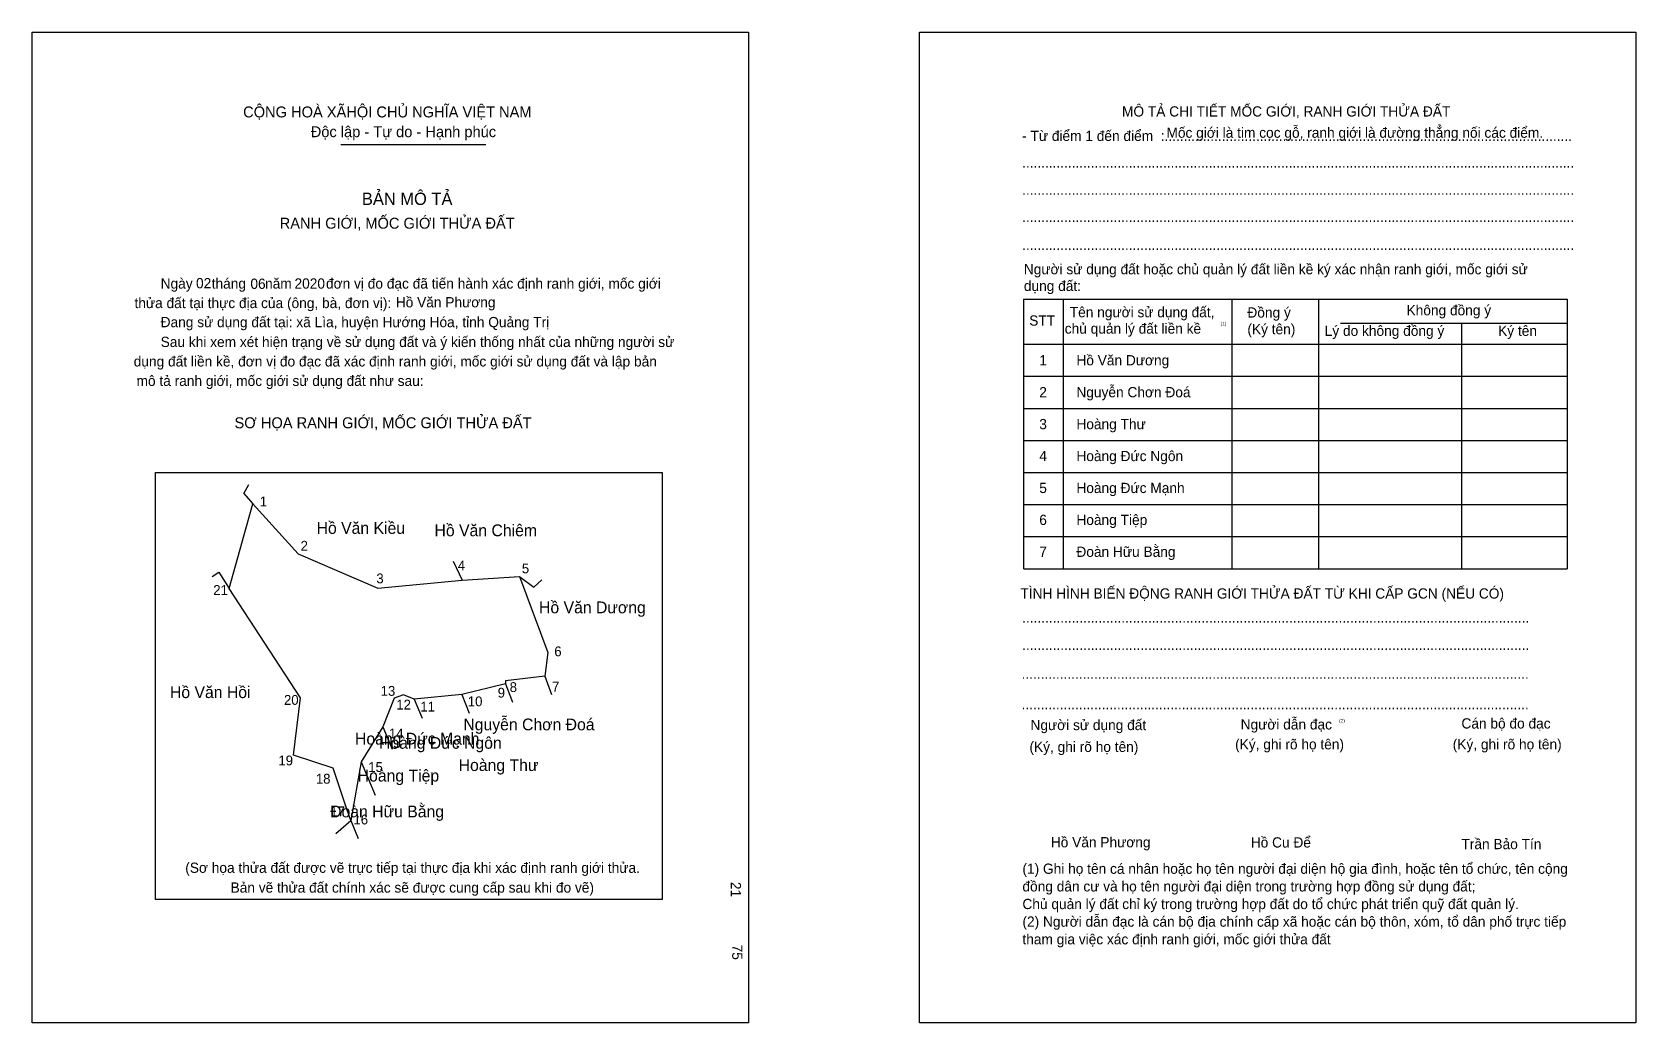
# Model space of a CAD drawing. Extents: x 547367 to 548168, y 1820728 to 1821223.
import ezdxf

# ---------------------------------------------------------------- set-up
doc = ezdxf.new("R2010")
doc.units = 0
for name, color, linetype in [('bmtKhungInTrang1', 7, 'Continuous'), ('bmtKhungInTrang2', 7, 'Continuous'), ('bmtNoiDung', 7, 'Continuous'), ('bmtTemplate', 7, 'Continuous'), ('CanhThua', 7, 'Continuous'), ('RauThua', 7, 'Continuous'), ('SoHieuDinhThua', 7, 'Continuous'), ('TenChuLanCan', 7, 'Continuous')]:
    doc.layers.add(name, color=color, linetype=linetype)

msp = doc.modelspace()

# ---------------------------------------------------------------- linework, layer by layer
at = {"layer": 'bmtKhungInTrang1'}
msp.add_lwpolyline([(547367.12, 1821223.32), (547724.89, 1821223.32), (547724.89, 1820728.49), (547367.12, 1820728.49)], close=True, dxfattribs=at)
at = {"layer": 'bmtKhungInTrang2'}
msp.add_lwpolyline([(547810.2, 1821223.32), (548167.97, 1821223.32), (548167.97, 1820728.49), (547810.2, 1820728.49)], close=True, dxfattribs=at)
at = {"layer": 'bmtTemplate'}
for p, q in [((547521.3, 1821167.24), (547593.64, 1821167.24)), ((547881.97, 1821089.85), (547881.97, 1820955.33)), ((547966.14, 1821089.85), (547966.14, 1820955.33)), ((548009.43, 1821090.01), (548009.43, 1820955.33)), ((548133.71, 1821089.85), (548133.71, 1820955.33)), ((548020.42, 1821078), (548133.71, 1821078)), ((547862.35, 1821067.43), (548133.71, 1821067.43)), ((547862.35, 1821051.42), (548133.71, 1821051.42)), ((547862.35, 1821035.4), (548133.71, 1821035.4)), ((547862.35, 1821019.39), (548133.71, 1821019.39)), ((547862.35, 1821003.37), (548133.71, 1821003.37)), ((547862.35, 1820987.36), (548133.71, 1820987.36)), ((547862.35, 1820971.34), (548133.71, 1820971.34)), ((547862.35, 1820955.33), (548133.71, 1820955.33))]:
    msp.add_line(p, q, dxfattribs=at)
for points in [[(547862.18, 1821089.85), (548133.71, 1821089.85)], [(547862.18, 1821089.85), (547862.18, 1820955.33)], [(548080.9, 1821077.84), (548080.9, 1820955.33)]]:
    msp.add_lwpolyline(points, dxfattribs=at)
msp.add_lwpolyline([(547428.67, 1820790.11), (547428.67, 1821003.36), (547681.82, 1821003.36), (547681.82, 1820790.11)], close=True, dxfattribs=at)
at = {"layer": 'CanhThua'}
for p, q in [((547465.61, 1820945.44), (547477.42, 1820987.79)), ((547477.42, 1820987.79), (547500.04, 1820962.79)), ((547500.04, 1820962.79), (547539.78, 1820945.62)), ((547501.18, 1820890.91), (547465.61, 1820945.44)), ((547539.78, 1820945.62), (547581.95, 1820949.63)), ((547581.95, 1820949.63), (547610.59, 1820951.36)), ((547610.59, 1820951.36), (547624.69, 1820913.48)), ((547624.69, 1820913.48), (547623.24, 1820901.66)), ((547603.55, 1820897.75), (547581.65, 1820892.44)), ((547623.24, 1820901.66), (547603.44, 1820899.32)), ((547603.44, 1820899.32), (547603.55, 1820897.75)), ((547497.72, 1820862.19), (547501.18, 1820890.91)), ((547547.88, 1820890.75), (547542.22, 1820876.29)), ((547552.6, 1820892.33), (547547.88, 1820890.75)), ((547557.85, 1820890.23), (547552.6, 1820892.33)), ((547581.65, 1820892.44), (547557.85, 1820890.23)), ((547542.22, 1820876.29), (547531.48, 1820858.9)), ((547517.44, 1820855.65), (547497.72, 1820862.19)), ((547531.48, 1820858.9), (547526.22, 1820829.54)), ((547524.15, 1820835.71), (547517.44, 1820855.65)), ((547526.22, 1820829.54), (547524.15, 1820835.71))]:
    msp.add_line(p, q, dxfattribs=at)
at = {"layer": 'RauThua'}
for p, q in [((547472.79, 1820992.9), (547475.3, 1820997.32)), ((547472.79, 1820992.9), (547475.3, 1820997.32)), ((547472.79, 1820992.9), (547477.42, 1820987.79)), ((547472.79, 1820992.9), (547477.42, 1820987.79)), ((547457.12, 1820951.5), (547460.33, 1820953.55)), ((547460.33, 1820953.55), (547465.61, 1820945.44)), ((547577.39, 1820959.05), (547581.95, 1820949.63)), ((547610.59, 1820951.36), (547617.66, 1820946.04)), ((547617.66, 1820946.04), (547621.64, 1820949.79)), ((547603.55, 1820897.75), (547607.06, 1820888.64)), ((547623.24, 1820901.66), (547626.55, 1820892.46)), ((547623.24, 1820901.66), (547626.55, 1820892.46)), ((547557.85, 1820890.23), (547561.83, 1820880.75)), ((547581.65, 1820892.44), (547585.35, 1820883.24)), ((547542.22, 1820876.29), (547546.93, 1820865.25)), ((547531.48, 1820858.9), (547538.47, 1820842.31)), ((547518.79, 1820823.16), (547526.22, 1820829.54)), ((547526.22, 1820829.54), (547530, 1820820.51))]:
    msp.add_line(p, q, dxfattribs=at)

# ---------------------------------------------------------------- texts
at = {"layer": 'bmtNoiDung'}
for s, height, p in [('02', 5.119, (547448.99, 1821095.37)), ('06', 5.119, (547476.14, 1821095.08)), ('2020', 5.119, (547498.16, 1821095.19)), ('Hồ Văn Phương', 5.119, (547548.73, 1821085.84)), ('1', 5.12, (547870.05, 1821056.87)), ('Hồ Văn Dương ', 5.119, (547888.58, 1821056.87)), ('2', 5.12, (547870.05, 1821040.93)), ('Nguyễn Chơn Đoá ', 5.119, (547888.58, 1821040.93)), ('3', 5.12, (547870.05, 1821024.99)), ('Hoàng Thư ', 5.119, (547888.58, 1821024.99)), ('4', 5.12, (547870.05, 1821009.05)), ('Hoàng Đức Ngôn ', 5.119, (547888.58, 1821009.05)), ('5', 5.12, (547870.05, 1820993.11)), ('Hoàng Đức Mạnh ', 5.119, (547888.58, 1820993.11)), ('6', 5.12, (547870.05, 1820977.17)), ('Hoàng Tiệp ', 5.119, (547888.58, 1820977.17)), ('7', 5.12, (547870.05, 1820961.23)), ('Đoàn Hữu Bằng ', 5.119, (547888.58, 1820961.23)), ('Hồ Văn Phương', 5.119, (547875.81, 1820816.18))]:
    msp.add_text(s, height=height, dxfattribs=at).set_placement(p)
for s, p in [('21', (547715.98, 1820798.92)), ('75', (547716.71, 1820767.6))]:
    msp.add_text(s, height=5.119, rotation=270, dxfattribs=at).set_placement(p)
at = {"layer": 'bmtTemplate'}
for s, height, p in [('CỘNG HOÀ XÃHỘI CHỦ NGHĨA VIỆT NAM', 5.4602, (547472.51, 1821180.7)), ('MÔ TẢ CHI TIẾT MỐC GIỚI, RANH GIỚI THỬA ĐẤT', 5.117, (547911.36, 1821181.14)), ('Mốc giới là tim cọc gỗ, ranh giới là đường thẳng nối các điểm.', 5.117, (547933.56, 1821170.53)), ('Độc lập - Tự do - Hạnh phúc', 5.4602, (547506.27, 1821170.83)), ('- Từ điểm 1 đến điểm  :...........................................................................................................', 5.11702, (547861.48, 1821168.94)), ('.................................................................................................................................................', 5.11702, (547861.48, 1821155.68)), ('BẢN MÔ TẢ', 6.143, (547531.83, 1821136.99)), ('.................................................................................................................................................', 5.11702, (547861.48, 1821142.06)), ('RANH GIỚI, MỐC GIỚI THỬA ĐẤT', 5.4602, (547490.76, 1821125.14)), ('.................................................................................................................................................', 5.11702, (547861.48, 1821128.45)), ('.................................................................................................................................................', 5.11702, (547861.48, 1821114.52)), ('Người sử dụng đất hoặc chủ quản lý đất liền kề ký xác nhận ranh giới, mốc giới sử', 5.117, (547862.35, 1821102.35)), ('Ngày     tháng     năm         đơn vị đo đạc đã tiến hành xác định ranh giới, mốc giới ', 5.119, (547431.32, 1821095.2)), ('dụng đất:', 5.117, (547862.35, 1821094.02)), ('thửa đất tại thực địa của (ông, bà, đơn vị):', 5.119, (547418.27, 1821085.47)), ('Đang sử dụng đất tại: xã Lìa, huyện Hướng Hóa, tỉnh Quảng Trị', 5.119, (547431.32, 1821075.93)), ('STT', 5.117, (547865.03, 1821076.72)), ('Tên người sử dụng đất,', 5.117, (547885.28, 1821080.89)), ('Đồng ý', 5.117, (547973.96, 1821080.73)), ('Không đồng ý', 5.117, (548053.43, 1821081.85)), ('chủ quản lý đất liền kề', 5.117, (547882.77, 1821072.7)), ('(1)', 1.706, (547960.59, 1821076.91)), ('(Ký tên)', 5.117, (547973.96, 1821072.4)), ('Lý do không đồng ý', 5.117, (548012.56, 1821071.6)), ('Ký tên', 5.117, (548099.16, 1821071.6)), ('Sau khi xem xét hiện trạng về sử dụng đất và ý kiến thống nhất của những người sử ', 5.119, (547431.32, 1821066.03)), ('dụng đất liền kề, đơn vị đo đạc đã xác định ranh giới, mốc giới sử dụng đất và lập bản', 5.119, (547417.88, 1821056.31)), ('mô tả ranh giới, mốc giới sử dụng đất như sau:', 5.119, (547419.29, 1821046.59)), ('SƠ HỌA RANH GIỚI, MỐC GIỚI THỬA ĐẤT', 5.4602, (547468.2, 1821025.47)), ('TÌNH HÌNH BIẾN ĐỘNG RANH GIỚI THỬA ĐẤT TỪ KHI CẤP GCN (NẾU CÓ)', 5.117, (547860.62, 1820940.4)), ('.....................................................................................................................................', 5.12469, (547861.48, 1820928.35)), ('.....................................................................................................................................', 5.12469, (547861.48, 1820914.74)), ('.....................................................................................................................................', 5.12469, (547861.22, 1820900.33)), ('.....................................................................................................................................', 5.12469, (547861.22, 1820885.11)), ('Người dẫn đạc', 5.117, (547970.61, 1820875.03)), ('Cán bộ đo đạc', 5.117, (548080.85, 1820875.51)), ('Người sử dụng đất', 5.117, (547865.66, 1820874.71)), ('(2)', 1.706, (548019.75, 1820878.56)), ('(Ký, ghi rõ họ tên)', 5.117, (547865.14, 1820863.82)), ('(Ký, ghi rõ họ tên)', 5.117, (547967.83, 1820865.1)), ('(Ký, ghi rõ họ tên)', 5.117, (548076.5, 1820865.1)), ('Hồ Cu Để', 5.117, (547975.65, 1820816.08)), ('Trần Bảo Tín', 5.117, (548080.85, 1820815.26)), ('(Sơ họa thửa đất được vẽ trực tiếp tại thực địa khi xác định ranh giới thửa.', 5.119, (547443.61, 1820803.44)), ('(1) Ghi họ tên cá nhân hoặc họ tên người đại diện hộ gia đình, hoặc tên tổ chức, tên cộng', 5.117, (547861.64, 1820802.95)), ('Bản vẽ thửa đất chính xác sẽ được cung cấp sau khi đo vẽ)', 5.119, (547466.24, 1820793.54)), ('đồng dân cư và họ tên người đại diện trong trường hợp đồng sử dụng đất;', 5.117, (547861.64, 1820794.14)), ('Chủ quản lý đất chỉ ký trong trường hợp đất do tổ chức phát triển quỹ đất quản lý.', 5.117, (547861.64, 1820785.33)), ('(2) Người dẫn đạc là cán bộ địa chính cấp xã hoặc cán bộ thôn, xóm, tổ dân phố trực tiếp', 5.117, (547861.64, 1820776.53)), ('tham gia việc xác định ranh giới, mốc giới thửa đất', 5.117, (547861.64, 1820767.72))]:
    msp.add_text(s, height=height, dxfattribs=at).set_placement(p)
at = {"layer": 'SoHieuDinhThua'}
for s, height, p in [('1', 4.9, (547480.82, 1820986.46)), ('2', 4.9, (547501.23, 1820964.33)), ('3', 4.9, (547539.04, 1820948.02)), ('4', 4.9, (547579.7, 1820954.51)), ('5', 4.9, (547611.69, 1820953.02)), ('21', 4.904, (547457.59, 1820942.24)), ('6', 4.9, (547627.89, 1820911.6)), ('13', 4.904, (547541.18, 1820891.85)), ('8', 4.9, (547605.61, 1820893.74)), ('7', 4.9, (547626.78, 1820894)), ('20', 4.904, (547492.91, 1820887.34)), ('12', 4.904, (547548.99, 1820884.98)), ('11', 4.904, (547560.98, 1820883.99)), ('10', 4.904, (547584.7, 1820886.62)), ('9', 4.9, (547599.62, 1820890.95)), ('14', 4.904, (547545.3, 1820870.55)), ('19', 4.904, (547490.12, 1820857.11)), ('15', 4.904, (547534.97, 1820853.82)), ('18', 4.904, (547508.83, 1820847.98)), ('17', 4.904, (547516.04, 1820831.69)), ('16', 4.904, (547527.61, 1820827.62))]:
    msp.add_text(s, height=height, dxfattribs=at).set_placement(p)
at = {"layer": 'TenChuLanCan'}
for s, height, p in [('Hồ Văn Kiều', 5.8846, (547509.19, 1820972.72)), ('Hồ Văn Chiêm', 5.8846, (547568.08, 1820971.53)), ('Hồ Văn Dương', 5.8846, (547620.27, 1820933.07)), ('Hồ Văn Hồi', 5.885, (547435.97, 1820890.73)), ('Nguyễn Chơn Đoá', 5.8846, (547582.47, 1820874.61)), ('Hoàng Đức Mạnh', 5.8846, (547528.37, 1820867.5)), ('Hoàng Đức Ngôn', 5.8846, (547540.38, 1820865.41)), ('Hoàng Thư', 5.885, (547580.13, 1820854.3)), ('Hoàng Tiệp', 5.885, (547529.71, 1820849.05)), ('Đoàn Hữu Bằng', 5.8846, (547515.95, 1820831.15))]:
    msp.add_text(s, height=height, dxfattribs=at).set_placement(p)

doc.saveas('drawing.dxf')
